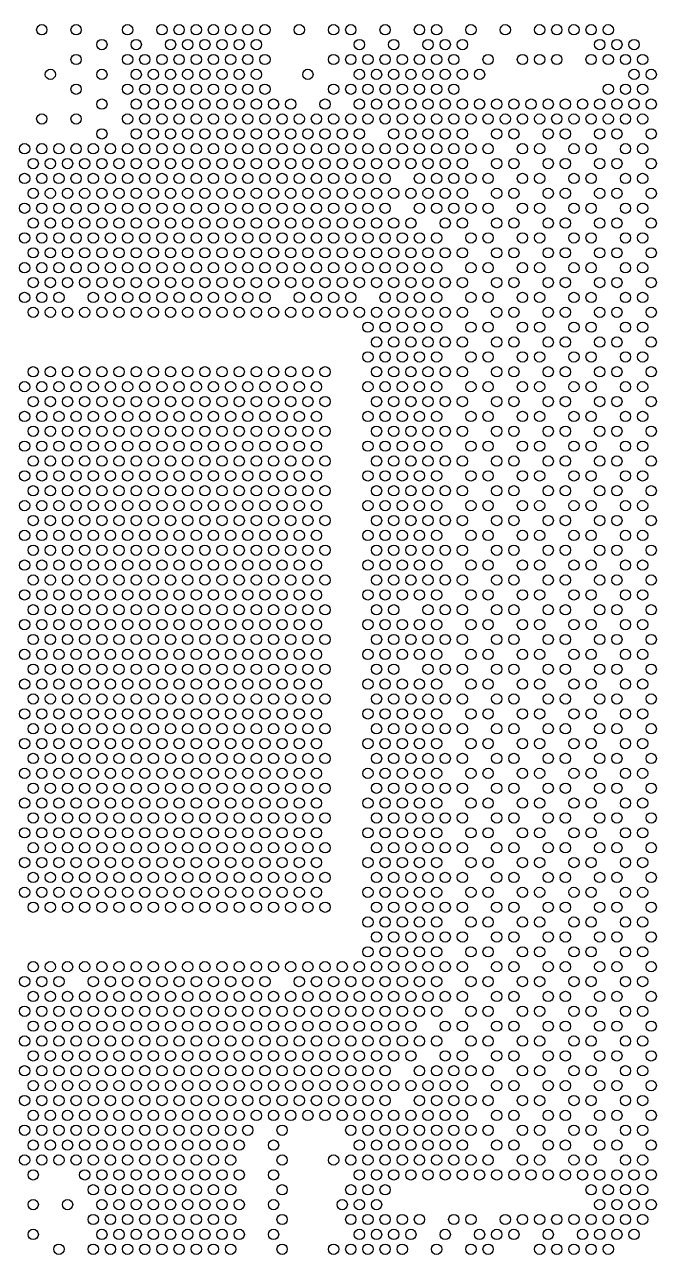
# Model space of a CAD drawing. Header units: inches. Extents: x 48.5 to 128.1, y 31.6 to 103.3.
# Drawn here: x 91.3 to 128.1, y 31.6 to 103.3 of the extents above; entities that cross this region are included whole.
import ezdxf

# ---------------------------------------------------------------- set-up
doc = ezdxf.new("R2010")
doc.units = ezdxf.units.IN
doc.header["$MEASUREMENT"] = 0

msp = doc.modelspace()

# ---------------------------------------------------------------- linework, layer by layer
at = {"color": 0}
for centre in [(92.322, 102.971), (94.322, 102.971), (97.322, 102.971), (99.322, 102.971), (100.322, 102.971), (101.322, 102.971), (102.322, 102.971), (103.322, 102.971), (104.322, 102.971), (105.322, 102.971), (107.322, 102.971), (109.322, 102.971), (110.322, 102.971), (112.322, 102.971), (114.322, 102.971), (115.322, 102.971), (117.322, 102.971), (119.322, 102.971), (121.322, 102.971), (122.322, 102.971), (123.322, 102.971), (124.322, 102.971), (125.322, 102.971), (95.822, 102.104), (97.822, 102.104), (99.822, 102.104), (100.822, 102.104), (101.822, 102.104), (102.822, 102.104), (103.822, 102.104), (104.822, 102.104), (110.822, 102.104), (112.822, 102.104), (114.822, 102.104), (115.822, 102.104), (116.822, 102.104), (124.822, 102.104), (125.822, 102.104), (126.822, 102.104), (94.322, 101.237), (97.322, 101.237), (98.322, 101.237), (99.322, 101.237), (100.322, 101.237), (101.322, 101.237), (102.322, 101.237), (103.322, 101.237), (104.322, 101.237), (105.322, 101.237), (109.322, 101.237), (110.322, 101.237), (111.322, 101.237), (112.322, 101.237), (113.322, 101.237), (114.322, 101.237), (115.322, 101.237), (116.322, 101.237), (118.322, 101.237), (120.322, 101.237), (121.322, 101.237), (122.322, 101.237), (124.322, 101.237), (125.322, 101.237), (126.322, 101.237), (127.322, 101.237), (92.822, 100.371), (95.822, 100.371), (97.822, 100.371), (98.822, 100.371), (99.822, 100.371), (100.822, 100.371), (101.822, 100.371), (102.822, 100.371), (103.822, 100.371), (104.822, 100.371), (107.822, 100.371), (110.822, 100.371), (111.822, 100.371), (112.822, 100.371), (113.822, 100.371), (114.822, 100.371), (115.822, 100.371), (116.822, 100.371), (117.822, 100.371), (126.822, 100.371), (127.822, 100.371), (94.322, 99.504), (97.322, 99.504), (98.322, 99.504), (99.322, 99.504), (100.322, 99.504), (101.322, 99.504), (102.322, 99.504), (103.322, 99.504), (104.322, 99.504), (105.322, 99.504), (109.322, 99.504), (110.322, 99.504), (111.322, 99.504), (112.322, 99.504), (113.322, 99.504), (114.322, 99.504), (115.322, 99.504), (116.322, 99.504), (125.322, 99.504), (126.322, 99.504), (127.322, 99.504), (95.822, 98.638), (97.822, 98.638), (98.822, 98.638), (99.822, 98.638), (100.822, 98.638), (101.822, 98.638), (102.822, 98.638), (103.822, 98.638), (104.822, 98.638), (105.822, 98.638), (106.822, 98.638), (108.822, 98.638), (110.822, 98.638), (111.822, 98.638), (112.822, 98.638), (113.822, 98.638), (114.822, 98.638), (115.822, 98.638), (116.822, 98.638), (117.822, 98.638), (118.822, 98.638), (119.822, 98.638), (120.822, 98.638), (121.822, 98.638), (122.822, 98.638), (123.822, 98.638), (124.822, 98.638), (125.822, 98.638), (126.822, 98.638), (127.822, 98.638), (92.322, 97.771), (94.322, 97.771), (97.322, 97.771), (98.322, 97.771), (99.322, 97.771), (100.322, 97.771), (101.322, 97.771), (102.322, 97.771), (103.322, 97.771), (104.322, 97.771), (105.322, 97.771), (106.322, 97.771), (107.322, 97.771), (108.322, 97.771), (109.322, 97.771), (110.322, 97.771), (111.322, 97.771), (112.322, 97.771), (113.322, 97.771), (114.322, 97.771), (115.322, 97.771), (116.322, 97.771), (117.322, 97.771), (118.322, 97.771), (119.322, 97.771), (120.322, 97.771), (121.322, 97.771), (122.322, 97.771), (123.322, 97.771), (124.322, 97.771), (125.322, 97.771), (126.322, 97.771), (127.322, 97.771), (95.822, 96.904), (97.822, 96.904), (98.822, 96.904), (99.822, 96.904), (100.822, 96.904), (101.822, 96.904), (102.822, 96.904), (103.822, 96.904), (104.822, 96.904), (105.822, 96.904), (106.822, 96.904), (107.822, 96.904), (108.822, 96.904), (109.822, 96.904), (110.822, 96.904), (112.822, 96.904), (113.822, 96.904), (114.822, 96.904), (115.822, 96.904), (116.822, 96.904), (118.822, 96.904), (119.822, 96.904), (121.822, 96.904), (122.822, 96.904), (124.822, 96.904), (125.822, 96.904), (127.822, 96.904), (91.322, 96.038), (92.322, 96.038), (93.322, 96.038), (94.322, 96.038), (95.322, 96.038), (96.322, 96.038), (97.322, 96.038), (98.322, 96.038), (99.322, 96.038), (100.322, 96.038), (101.322, 96.038), (102.322, 96.038), (103.322, 96.038), (104.322, 96.038), (105.322, 96.038), (106.322, 96.038), (107.322, 96.038), (108.322, 96.038), (109.322, 96.038), (110.322, 96.038), (111.322, 96.038), (112.322, 96.038), (113.322, 96.038), (114.322, 96.038), (115.322, 96.038), (116.322, 96.038), (117.322, 96.038), (118.322, 96.038), (120.322, 96.038), (121.322, 96.038), (123.322, 96.038), (124.322, 96.038), (126.322, 96.038), (127.322, 96.038), (91.822, 95.171), (92.822, 95.171), (93.822, 95.171), (94.822, 95.171), (95.822, 95.171), (96.822, 95.171), (97.822, 95.171), (98.822, 95.171), (99.822, 95.171), (100.822, 95.171), (101.822, 95.171), (102.822, 95.171), (103.822, 95.171), (104.822, 95.171), (105.822, 95.171), (106.822, 95.171), (107.822, 95.171), (108.822, 95.171), (109.822, 95.171), (110.822, 95.171), (111.822, 95.171), (112.822, 95.171), (113.822, 95.171), (114.822, 95.171), (115.822, 95.171), (116.822, 95.171), (118.822, 95.171), (119.822, 95.171), (121.822, 95.171), (122.822, 95.171), (124.822, 95.171), (125.822, 95.171), (127.822, 95.171), (91.322, 94.305), (92.322, 94.305), (93.322, 94.305), (94.322, 94.305), (95.322, 94.305), (96.322, 94.305), (97.322, 94.305), (98.322, 94.305), (99.322, 94.305), (100.322, 94.305), (101.322, 94.305), (102.322, 94.305), (103.322, 94.305), (104.322, 94.305), (105.322, 94.305), (106.322, 94.305), (107.322, 94.305), (108.322, 94.305), (109.322, 94.305), (110.322, 94.305), (111.322, 94.305), (112.322, 94.305), (114.322, 94.305), (115.322, 94.305), (116.322, 94.305), (117.322, 94.305), (118.322, 94.305), (120.322, 94.305), (121.322, 94.305), (123.322, 94.305), (124.322, 94.305), (126.322, 94.305), (127.322, 94.305), (91.822, 93.438), (92.822, 93.438), (93.822, 93.438), (94.822, 93.438), (95.822, 93.438), (96.822, 93.438), (97.822, 93.438), (98.822, 93.438), (99.822, 93.438), (101.822, 93.438), (102.822, 93.438), (103.822, 93.438), (104.822, 93.438), (105.822, 93.438), (106.822, 93.438), (107.822, 93.438), (108.822, 93.438), (110.822, 93.438), (111.822, 93.438), (112.822, 93.438), (113.822, 93.438), (114.822, 93.438), (115.822, 93.438), (116.822, 93.438), (118.822, 93.438), (119.822, 93.438), (121.822, 93.438), (122.822, 93.438), (124.822, 93.438), (125.822, 93.438), (127.822, 93.438), (91.322, 92.571), (92.322, 92.571), (93.322, 92.571), (94.322, 92.571), (95.322, 92.571), (96.322, 92.571), (97.322, 92.571), (98.322, 92.571), (99.322, 92.571), (100.322, 92.571), (101.322, 92.571), (102.322, 92.571), (103.322, 92.571), (104.322, 92.571), (105.322, 92.571), (106.322, 92.571), (107.322, 92.571), (108.322, 92.571), (109.322, 92.571), (110.322, 92.571), (111.322, 92.571), (112.322, 92.571), (114.322, 92.571), (115.322, 92.571), (116.322, 92.571), (117.322, 92.571), (118.322, 92.571), (120.322, 92.571), (121.322, 92.571), (123.322, 92.571), (124.322, 92.571), (126.322, 92.571), (127.322, 92.571), (91.822, 91.705), (92.822, 91.705), (93.822, 91.705), (94.822, 91.705), (95.822, 91.705), (96.822, 91.705), (97.822, 91.705), (98.822, 91.705), (99.822, 91.705), (100.822, 91.705), (101.822, 91.705), (102.822, 91.705), (103.822, 91.705), (104.822, 91.705), (105.822, 91.705), (106.822, 91.705), (107.822, 91.705), (108.822, 91.705), (109.822, 91.705), (110.822, 91.705), (111.822, 91.705), (112.822, 91.705), (113.822, 91.705), (115.822, 91.705), (116.822, 91.705), (118.822, 91.705), (119.822, 91.705), (121.822, 91.705), (122.822, 91.705), (124.822, 91.705), (125.822, 91.705), (127.822, 91.705), (91.322, 90.838), (92.322, 90.838), (93.322, 90.838), (94.322, 90.838), (95.322, 90.838), (96.322, 90.838), (97.322, 90.838), (98.322, 90.838), (99.322, 90.838), (100.322, 90.838), (101.322, 90.838), (102.322, 90.838), (103.322, 90.838), (104.322, 90.838), (105.322, 90.838), (106.322, 90.838), (107.322, 90.838), (108.322, 90.838), (109.322, 90.838), (110.322, 90.838), (111.322, 90.838), (112.322, 90.838), (113.322, 90.838), (114.322, 90.838), (115.322, 90.838), (117.322, 90.838), (118.322, 90.838), (120.322, 90.838), (121.322, 90.838), (123.322, 90.838), (124.322, 90.838), (126.322, 90.838), (127.322, 90.838), (91.822, 89.972), (92.822, 89.972), (93.822, 89.972), (94.822, 89.972), (95.822, 89.972), (96.822, 89.972), (97.822, 89.972), (98.822, 89.972), (99.822, 89.972), (100.822, 89.972), (101.822, 89.972), (102.822, 89.972), (103.822, 89.972), (104.822, 89.972), (105.822, 89.972), (106.822, 89.972), (107.822, 89.972), (108.822, 89.972), (109.822, 89.972), (110.822, 89.972), (111.822, 89.972), (112.822, 89.972), (113.822, 89.972), (114.822, 89.972), (115.822, 89.972), (116.822, 89.972), (118.822, 89.972), (119.822, 89.972), (121.822, 89.972), (122.822, 89.972), (124.822, 89.972), (125.822, 89.972), (127.822, 89.972), (91.322, 89.105), (92.322, 89.105), (93.322, 89.105), (94.322, 89.105), (95.322, 89.105), (96.322, 89.105), (97.322, 89.105), (98.322, 89.105), (99.322, 89.105), (100.322, 89.105), (101.322, 89.105), (102.322, 89.105), (103.322, 89.105), (104.322, 89.105), (105.322, 89.105), (106.322, 89.105), (107.322, 89.105), (108.322, 89.105), (109.322, 89.105), (110.322, 89.105), (111.322, 89.105), (112.322, 89.105), (113.322, 89.105), (114.322, 89.105), (115.322, 89.105), (117.322, 89.105), (118.322, 89.105), (120.322, 89.105), (121.322, 89.105), (123.322, 89.105), (124.322, 89.105), (126.322, 89.105), (127.322, 89.105), (91.822, 88.238), (92.822, 88.238), (93.822, 88.238), (94.822, 88.238), (95.822, 88.238), (96.822, 88.238), (97.822, 88.238), (98.822, 88.238), (99.822, 88.238), (100.822, 88.238), (101.822, 88.238), (102.822, 88.238), (103.822, 88.238), (104.822, 88.238), (105.822, 88.238), (106.822, 88.238), (107.822, 88.238), (108.822, 88.238), (109.822, 88.238), (110.822, 88.238), (111.822, 88.238), (112.822, 88.238), (113.822, 88.238), (114.822, 88.238), (115.822, 88.238), (116.822, 88.238), (118.822, 88.238), (119.822, 88.238), (121.822, 88.238), (122.822, 88.238), (124.822, 88.238), (125.822, 88.238), (127.822, 88.238), (91.322, 87.372), (92.322, 87.372), (93.322, 87.372), (95.322, 87.372), (96.322, 87.372), (97.322, 87.372), (98.322, 87.372), (99.322, 87.372), (100.322, 87.372), (101.322, 87.372), (102.322, 87.372), (103.322, 87.372), (104.322, 87.372), (105.322, 87.372), (107.322, 87.372), (108.322, 87.372), (109.322, 87.372), (110.322, 87.372), (112.322, 87.372), (113.322, 87.372), (114.322, 87.372), (115.322, 87.372), (117.322, 87.372), (118.322, 87.372), (120.322, 87.372), (121.322, 87.372), (123.322, 87.372), (124.322, 87.372), (126.322, 87.372), (127.322, 87.372), (91.822, 86.505), (92.822, 86.505), (93.822, 86.505), (94.822, 86.505), (95.822, 86.505), (96.822, 86.505), (97.822, 86.505), (98.822, 86.505), (99.822, 86.505), (100.822, 86.505), (101.822, 86.505), (102.822, 86.505), (103.822, 86.505), (104.822, 86.505), (105.822, 86.505), (106.822, 86.505), (107.822, 86.505), (108.822, 86.505), (109.822, 86.505), (110.822, 86.505), (111.822, 86.505), (112.822, 86.505), (113.822, 86.505), (114.822, 86.505), (115.822, 86.505), (116.822, 86.505), (118.822, 86.505), (119.822, 86.505), (121.822, 86.505), (122.822, 86.505), (124.822, 86.505), (125.822, 86.505), (127.822, 86.505), (111.322, 85.639), (112.322, 85.639), (113.322, 85.639), (114.322, 85.639), (115.322, 85.639), (117.322, 85.639), (118.322, 85.639), (120.322, 85.639), (121.322, 85.639), (123.322, 85.639), (124.322, 85.639), (126.322, 85.639), (127.322, 85.639), (111.822, 84.772), (112.822, 84.772), (113.822, 84.772), (114.822, 84.772), (115.822, 84.772), (116.822, 84.772), (118.822, 84.772), (119.822, 84.772), (121.822, 84.772), (122.822, 84.772), (124.822, 84.772), (125.822, 84.772), (127.822, 84.772), (111.322, 83.905), (112.322, 83.905), (113.322, 83.905), (114.322, 83.905), (115.322, 83.905), (117.322, 83.905), (118.322, 83.905), (120.322, 83.905), (121.322, 83.905), (123.322, 83.905), (124.322, 83.905), (126.322, 83.905), (127.322, 83.905), (91.822, 83.039), (92.822, 83.039), (93.822, 83.039), (94.822, 83.039), (95.822, 83.039), (96.822, 83.039), (97.822, 83.039), (98.822, 83.039), (99.822, 83.039), (100.822, 83.039), (101.822, 83.039), (102.822, 83.039), (103.822, 83.039), (104.822, 83.039), (105.822, 83.039), (106.822, 83.039), (107.822, 83.039), (108.822, 83.039), (111.822, 83.039), (112.822, 83.039), (113.822, 83.039), (114.822, 83.039), (115.822, 83.039), (116.822, 83.039), (118.822, 83.039), (119.822, 83.039), (121.822, 83.039), (122.822, 83.039), (124.822, 83.039), (125.822, 83.039), (127.822, 83.039), (91.322, 82.172), (92.322, 82.172), (93.322, 82.172), (94.322, 82.172), (95.322, 82.172), (96.322, 82.172), (97.322, 82.172), (98.322, 82.172), (99.322, 82.172), (100.322, 82.172), (101.322, 82.172), (102.322, 82.172), (103.322, 82.172), (104.322, 82.172), (105.322, 82.172), (106.322, 82.172), (107.322, 82.172), (108.322, 82.172), (111.322, 82.172), (112.322, 82.172), (113.322, 82.172), (114.322, 82.172), (115.322, 82.172), (117.322, 82.172), (118.322, 82.172), (120.322, 82.172), (121.322, 82.172), (123.322, 82.172), (124.322, 82.172), (126.322, 82.172), (127.322, 82.172), (91.822, 81.306), (92.822, 81.306), (93.822, 81.306), (94.822, 81.306), (95.822, 81.306), (96.822, 81.306), (97.822, 81.306), (98.822, 81.306), (99.822, 81.306), (100.822, 81.306), (101.822, 81.306), (102.822, 81.306), (103.822, 81.306), (104.822, 81.306), (105.822, 81.306), (106.822, 81.306), (107.822, 81.306), (108.822, 81.306), (111.822, 81.306), (112.822, 81.306), (113.822, 81.306), (114.822, 81.306), (115.822, 81.306), (116.822, 81.306), (118.822, 81.306), (119.822, 81.306), (121.822, 81.306), (122.822, 81.306), (124.822, 81.306), (125.822, 81.306), (127.822, 81.306), (91.322, 80.439), (92.322, 80.439), (93.322, 80.439), (94.322, 80.439), (95.322, 80.439), (96.322, 80.439), (97.322, 80.439), (98.322, 80.439), (99.322, 80.439), (100.322, 80.439), (101.322, 80.439), (102.322, 80.439), (103.322, 80.439), (104.322, 80.439), (105.322, 80.439), (106.322, 80.439), (107.322, 80.439), (108.322, 80.439), (111.322, 80.439), (112.322, 80.439), (113.322, 80.439), (114.322, 80.439), (115.322, 80.439), (117.322, 80.439), (118.322, 80.439), (120.322, 80.439), (121.322, 80.439), (123.322, 80.439), (124.322, 80.439), (126.322, 80.439), (127.322, 80.439), (91.822, 79.572), (92.822, 79.572), (93.822, 79.572), (94.822, 79.572), (95.822, 79.572), (96.822, 79.572), (97.822, 79.572), (98.822, 79.572), (99.822, 79.572), (100.822, 79.572), (101.822, 79.572), (102.822, 79.572), (103.822, 79.572), (104.822, 79.572), (105.822, 79.572), (106.822, 79.572), (107.822, 79.572), (108.822, 79.572), (111.822, 79.572), (112.822, 79.572), (113.822, 79.572), (114.822, 79.572), (115.822, 79.572), (116.822, 79.572), (118.822, 79.572), (119.822, 79.572), (121.822, 79.572), (122.822, 79.572), (124.822, 79.572), (125.822, 79.572), (127.822, 79.572), (91.322, 78.706), (92.322, 78.706), (93.322, 78.706), (94.322, 78.706), (95.322, 78.706), (96.322, 78.706), (97.322, 78.706), (98.322, 78.706), (99.322, 78.706), (100.322, 78.706), (101.322, 78.706), (102.322, 78.706), (103.322, 78.706), (104.322, 78.706), (105.322, 78.706), (106.322, 78.706), (107.322, 78.706), (108.322, 78.706), (111.322, 78.706), (112.322, 78.706), (113.322, 78.706), (114.322, 78.706), (115.322, 78.706), (117.322, 78.706), (118.322, 78.706), (120.322, 78.706), (121.322, 78.706), (123.322, 78.706), (124.322, 78.706), (126.322, 78.706), (127.322, 78.706), (92.822, 77.839), (93.822, 77.839), (94.822, 77.839), (95.822, 77.839), (97.822, 77.839), (98.822, 77.839), (99.822, 77.839), (100.822, 77.839), (102.822, 77.839), (103.822, 77.839), (104.822, 77.839), (105.822, 77.839), (107.822, 77.839), (108.822, 77.839), (111.822, 77.839), (112.822, 77.839), (113.822, 77.839), (114.822, 77.839), (115.822, 77.839), (116.822, 77.839), (118.822, 77.839), (119.822, 77.839), (121.822, 77.839), (122.822, 77.839), (124.822, 77.839), (125.822, 77.839), (127.822, 77.839), (91.322, 76.973), (92.322, 76.973), (93.322, 76.973), (94.322, 76.973), (95.322, 76.973), (96.322, 76.973), (97.322, 76.973), (98.322, 76.973), (99.322, 76.973), (100.322, 76.973), (101.322, 76.973), (102.322, 76.973), (103.322, 76.973), (104.322, 76.973), (105.322, 76.973), (106.322, 76.973), (107.322, 76.973), (108.322, 76.973), (111.322, 76.973), (112.322, 76.973), (113.322, 76.973), (114.322, 76.973), (115.322, 76.973), (117.322, 76.973), (118.322, 76.973), (120.322, 76.973), (121.322, 76.973), (123.322, 76.973), (124.322, 76.973), (126.322, 76.973), (127.322, 76.973), (91.822, 76.106), (92.822, 76.106), (93.822, 76.106), (94.822, 76.106), (95.822, 76.106), (96.822, 76.106), (97.822, 76.106), (98.822, 76.106), (99.822, 76.106), (100.822, 76.106), (101.822, 76.106), (102.822, 76.106), (103.822, 76.106), (104.822, 76.106), (105.822, 76.106), (106.822, 76.106), (107.822, 76.106), (108.822, 76.106), (111.822, 76.106), (112.822, 76.106), (113.822, 76.106), (114.822, 76.106), (115.822, 76.106), (116.822, 76.106), (118.822, 76.106), (119.822, 76.106), (121.822, 76.106), (122.822, 76.106), (124.822, 76.106), (125.822, 76.106), (127.822, 76.106), (91.322, 75.239), (92.322, 75.239), (93.322, 75.239), (94.322, 75.239), (95.322, 75.239), (96.322, 75.239), (97.322, 75.239), (98.322, 75.239), (99.322, 75.239), (100.322, 75.239), (101.322, 75.239), (102.322, 75.239), (103.322, 75.239), (104.322, 75.239), (105.322, 75.239), (106.322, 75.239), (107.322, 75.239), (108.322, 75.239), (111.322, 75.239), (112.322, 75.239), (113.322, 75.239), (114.322, 75.239), (115.322, 75.239), (117.322, 75.239), (118.322, 75.239), (120.322, 75.239), (121.322, 75.239), (123.322, 75.239), (124.322, 75.239), (126.322, 75.239), (127.322, 75.239), (91.822, 74.373), (92.822, 74.373), (93.822, 74.373), (94.822, 74.373), (95.822, 74.373), (96.822, 74.373), (97.822, 74.373), (98.822, 74.373), (99.822, 74.373), (100.822, 74.373), (101.822, 74.373), (102.822, 74.373), (103.822, 74.373), (104.822, 74.373), (105.822, 74.373), (106.822, 74.373), (107.822, 74.373), (108.822, 74.373), (111.822, 74.373), (112.822, 74.373), (113.822, 74.373), (114.822, 74.373), (115.822, 74.373), (116.822, 74.373), (118.822, 74.373), (119.822, 74.373), (121.822, 74.373), (122.822, 74.373), (124.822, 74.373), (125.822, 74.373), (127.822, 74.373), (91.322, 73.506), (92.322, 73.506), (93.322, 73.506), (94.322, 73.506), (95.322, 73.506), (96.322, 73.506), (97.322, 73.506), (98.322, 73.506), (99.322, 73.506), (100.322, 73.506), (101.322, 73.506), (102.322, 73.506), (103.322, 73.506), (104.322, 73.506), (105.322, 73.506), (106.322, 73.506), (107.322, 73.506), (108.322, 73.506), (111.322, 73.506), (112.322, 73.506), (113.322, 73.506), (114.322, 73.506), (115.322, 73.506), (117.322, 73.506), (118.322, 73.506), (120.322, 73.506), (121.322, 73.506), (123.322, 73.506), (124.322, 73.506), (126.322, 73.506), (127.322, 73.506), (91.822, 72.64), (92.822, 72.64), (93.822, 72.64), (94.822, 72.64), (95.822, 72.64), (96.822, 72.64), (97.822, 72.64), (98.822, 72.64), (99.822, 72.64), (100.822, 72.64), (101.822, 72.64), (102.822, 72.64), (103.822, 72.64), (104.822, 72.64), (105.822, 72.64), (106.822, 72.64), (107.822, 72.64), (108.822, 72.64), (111.822, 72.64), (112.822, 72.64), (113.822, 72.64), (114.822, 72.64), (115.822, 72.64), (116.822, 72.64), (118.822, 72.64), (119.822, 72.64), (121.822, 72.64), (122.822, 72.64), (124.822, 72.64), (125.822, 72.64), (127.822, 72.64), (91.322, 71.773), (92.322, 71.773), (94.322, 71.773), (95.322, 71.773), (96.322, 71.773), (97.322, 71.773), (99.322, 71.773), (100.322, 71.773), (101.322, 71.773), (102.322, 71.773), (104.322, 71.773), (105.322, 71.773), (106.322, 71.773), (107.322, 71.773), (111.322, 71.773), (112.322, 71.773), (113.322, 71.773), (114.322, 71.773), (115.322, 71.773), (117.322, 71.773), (118.322, 71.773), (120.322, 71.773), (121.322, 71.773), (123.322, 71.773), (124.322, 71.773), (126.322, 71.773), (127.322, 71.773), (91.822, 70.906), (92.822, 70.906), (93.822, 70.906), (94.822, 70.906), (95.822, 70.906), (96.822, 70.906), (97.822, 70.906), (98.822, 70.906), (99.822, 70.906), (100.822, 70.906), (101.822, 70.906), (102.822, 70.906), (103.822, 70.906), (104.822, 70.906), (105.822, 70.906), (106.822, 70.906), (107.822, 70.906), (108.822, 70.906), (111.822, 70.906), (112.822, 70.906), (113.822, 70.906), (114.822, 70.906), (115.822, 70.906), (116.822, 70.906), (118.822, 70.906), (119.822, 70.906), (121.822, 70.906), (122.822, 70.906), (124.822, 70.906), (125.822, 70.906), (127.822, 70.906), (91.322, 70.04), (92.322, 70.04), (93.322, 70.04), (94.322, 70.04), (95.322, 70.04), (96.322, 70.04), (97.322, 70.04), (98.322, 70.04), (99.322, 70.04), (100.322, 70.04), (101.322, 70.04), (102.322, 70.04), (103.322, 70.04), (104.322, 70.04), (105.322, 70.04), (106.322, 70.04), (107.322, 70.04), (108.322, 70.04), (111.322, 70.04), (112.322, 70.04), (113.322, 70.04), (114.322, 70.04), (115.322, 70.04), (117.322, 70.04), (118.322, 70.04), (120.322, 70.04), (121.322, 70.04), (123.322, 70.04), (124.322, 70.04), (126.322, 70.04), (127.322, 70.04), (91.822, 69.173), (92.822, 69.173), (93.822, 69.173), (94.822, 69.173), (95.822, 69.173), (96.822, 69.173), (97.822, 69.173), (98.822, 69.173), (99.822, 69.173), (100.822, 69.173), (101.822, 69.173), (102.822, 69.173), (103.822, 69.173), (104.822, 69.173), (105.822, 69.173), (106.822, 69.173), (107.822, 69.173), (108.822, 69.173), (111.822, 69.173), (112.822, 69.173), (114.822, 69.173), (115.822, 69.173), (116.822, 69.173), (118.822, 69.173), (119.822, 69.173), (121.822, 69.173), (122.822, 69.173), (124.822, 69.173), (125.822, 69.173), (127.822, 69.173), (91.322, 68.307), (92.322, 68.307), (93.322, 68.307), (94.322, 68.307), (95.322, 68.307), (96.322, 68.307), (97.322, 68.307), (98.322, 68.307), (99.322, 68.307), (100.322, 68.307), (101.322, 68.307), (102.322, 68.307), (103.322, 68.307), (104.322, 68.307), (105.322, 68.307), (106.322, 68.307), (107.322, 68.307), (108.322, 68.307), (111.322, 68.307), (112.322, 68.307), (113.322, 68.307), (114.322, 68.307), (115.322, 68.307), (117.322, 68.307), (118.322, 68.307), (120.322, 68.307), (121.322, 68.307), (123.322, 68.307), (124.322, 68.307), (126.322, 68.307), (127.322, 68.307), (91.822, 67.44), (92.822, 67.44), (93.822, 67.44), (94.822, 67.44), (95.822, 67.44), (96.822, 67.44), (97.822, 67.44), (98.822, 67.44), (99.822, 67.44), (100.822, 67.44), (101.822, 67.44), (102.822, 67.44), (103.822, 67.44), (104.822, 67.44), (105.822, 67.44), (106.822, 67.44), (107.822, 67.44), (108.822, 67.44), (111.822, 67.44), (112.822, 67.44), (113.822, 67.44), (114.822, 67.44), (115.822, 67.44), (116.822, 67.44), (118.822, 67.44), (119.822, 67.44), (121.822, 67.44), (122.822, 67.44), (124.822, 67.44), (125.822, 67.44), (127.822, 67.44), (91.322, 66.573), (92.322, 66.573), (93.322, 66.573), (94.322, 66.573), (95.322, 66.573), (96.322, 66.573), (97.322, 66.573), (98.322, 66.573), (99.322, 66.573), (100.322, 66.573), (101.322, 66.573), (102.322, 66.573), (103.322, 66.573), (104.322, 66.573), (105.322, 66.573), (106.322, 66.573), (107.322, 66.573), (108.322, 66.573), (111.322, 66.573), (112.322, 66.573), (113.322, 66.573), (114.322, 66.573), (115.322, 66.573), (117.322, 66.573), (118.322, 66.573), (120.322, 66.573), (121.322, 66.573), (123.322, 66.573), (124.322, 66.573), (126.322, 66.573), (127.322, 66.573), (91.822, 65.707), (93.822, 65.707), (94.822, 65.707), (95.822, 65.707), (96.822, 65.707), (98.822, 65.707), (99.822, 65.707), (100.822, 65.707), (101.822, 65.707), (103.822, 65.707), (104.822, 65.707), (105.822, 65.707), (106.822, 65.707), (108.822, 65.707), (111.822, 65.707), (112.822, 65.707), (114.822, 65.707), (115.822, 65.707), (116.822, 65.707), (118.822, 65.707), (119.822, 65.707), (121.822, 65.707), (122.822, 65.707), (124.822, 65.707), (125.822, 65.707), (127.822, 65.707), (91.322, 64.84), (92.322, 64.84), (93.322, 64.84), (94.322, 64.84), (95.322, 64.84), (96.322, 64.84), (97.322, 64.84), (98.322, 64.84), (99.322, 64.84), (100.322, 64.84), (101.322, 64.84), (102.322, 64.84), (103.322, 64.84), (104.322, 64.84), (105.322, 64.84), (106.322, 64.84), (107.322, 64.84), (108.322, 64.84), (111.322, 64.84), (112.322, 64.84), (113.322, 64.84), (114.322, 64.84), (115.322, 64.84), (117.322, 64.84), (118.322, 64.84), (120.322, 64.84), (121.322, 64.84), (123.322, 64.84), (124.322, 64.84), (126.322, 64.84), (127.322, 64.84), (91.822, 63.974), (92.822, 63.974), (93.822, 63.974), (94.822, 63.974), (95.822, 63.974), (96.822, 63.974), (97.822, 63.974), (98.822, 63.974), (99.822, 63.974), (100.822, 63.974), (101.822, 63.974), (102.822, 63.974), (103.822, 63.974), (104.822, 63.974), (105.822, 63.974), (106.822, 63.974), (107.822, 63.974), (108.822, 63.974), (111.822, 63.974), (112.822, 63.974), (113.822, 63.974), (114.822, 63.974), (115.822, 63.974), (116.822, 63.974), (118.822, 63.974), (119.822, 63.974), (121.822, 63.974), (122.822, 63.974), (124.822, 63.974), (125.822, 63.974), (127.822, 63.974), (91.322, 63.107), (92.322, 63.107), (93.322, 63.107), (94.322, 63.107), (95.322, 63.107), (96.322, 63.107), (97.322, 63.107), (98.322, 63.107), (99.322, 63.107), (100.322, 63.107), (101.322, 63.107), (102.322, 63.107), (103.322, 63.107), (104.322, 63.107), (105.322, 63.107), (106.322, 63.107), (107.322, 63.107), (108.322, 63.107), (111.322, 63.107), (112.322, 63.107), (113.322, 63.107), (114.322, 63.107), (115.322, 63.107), (117.322, 63.107), (118.322, 63.107), (120.322, 63.107), (121.322, 63.107), (123.322, 63.107), (124.322, 63.107), (126.322, 63.107), (127.322, 63.107), (91.822, 62.24), (92.822, 62.24), (93.822, 62.24), (94.822, 62.24), (95.822, 62.24), (96.822, 62.24), (97.822, 62.24), (98.822, 62.24), (99.822, 62.24), (100.822, 62.24), (101.822, 62.24), (102.822, 62.24), (103.822, 62.24), (104.822, 62.24), (105.822, 62.24), (106.822, 62.24), (107.822, 62.24), (108.822, 62.24), (111.822, 62.24), (112.822, 62.24), (113.822, 62.24), (114.822, 62.24), (115.822, 62.24), (116.822, 62.24), (118.822, 62.24), (119.822, 62.24), (121.822, 62.24), (122.822, 62.24), (124.822, 62.24), (125.822, 62.24), (127.822, 62.24), (91.322, 61.374), (92.322, 61.374), (93.322, 61.374), (94.322, 61.374), (95.322, 61.374), (96.322, 61.374), (97.322, 61.374), (98.322, 61.374), (99.322, 61.374), (100.322, 61.374), (101.322, 61.374), (102.322, 61.374), (103.322, 61.374), (104.322, 61.374), (105.322, 61.374), (106.322, 61.374), (107.322, 61.374), (108.322, 61.374), (111.322, 61.374), (112.322, 61.374), (113.322, 61.374), (114.322, 61.374), (115.322, 61.374), (117.322, 61.374), (118.322, 61.374), (120.322, 61.374), (121.322, 61.374), (123.322, 61.374), (124.322, 61.374), (126.322, 61.374), (127.322, 61.374), (91.822, 60.507), (92.822, 60.507), (93.822, 60.507), (94.822, 60.507), (95.822, 60.507), (96.822, 60.507), (97.822, 60.507), (98.822, 60.507), (99.822, 60.507), (100.822, 60.507), (101.822, 60.507), (102.822, 60.507), (103.822, 60.507), (104.822, 60.507), (105.822, 60.507), (106.822, 60.507), (107.822, 60.507), (108.822, 60.507), (111.822, 60.507), (112.822, 60.507), (113.822, 60.507), (114.822, 60.507), (115.822, 60.507), (116.822, 60.507), (118.822, 60.507), (119.822, 60.507), (121.822, 60.507), (122.822, 60.507), (124.822, 60.507), (125.822, 60.507), (127.822, 60.507), (92.322, 59.641), (93.322, 59.641), (94.322, 59.641), (95.322, 59.641), (97.322, 59.641), (98.322, 59.641), (99.322, 59.641), (100.322, 59.641), (102.322, 59.641), (103.322, 59.641), (104.322, 59.641), (105.322, 59.641), (107.322, 59.641), (108.322, 59.641), (111.322, 59.641), (112.322, 59.641), (113.322, 59.641), (114.322, 59.641), (115.322, 59.641), (117.322, 59.641), (118.322, 59.641), (120.322, 59.641), (121.322, 59.641), (123.322, 59.641), (124.322, 59.641), (126.322, 59.641), (127.322, 59.641), (91.822, 58.774), (92.822, 58.774), (93.822, 58.774), (94.822, 58.774), (95.822, 58.774), (96.822, 58.774), (97.822, 58.774), (98.822, 58.774), (99.822, 58.774), (100.822, 58.774), (101.822, 58.774), (102.822, 58.774), (103.822, 58.774), (104.822, 58.774), (105.822, 58.774), (106.822, 58.774), (107.822, 58.774), (108.822, 58.774), (111.822, 58.774), (112.822, 58.774), (113.822, 58.774), (114.822, 58.774), (115.822, 58.774), (116.822, 58.774), (118.822, 58.774), (119.822, 58.774), (121.822, 58.774), (122.822, 58.774), (124.822, 58.774), (125.822, 58.774), (127.822, 58.774), (91.322, 57.907), (92.322, 57.907), (93.322, 57.907), (94.322, 57.907), (95.322, 57.907), (96.322, 57.907), (97.322, 57.907), (98.322, 57.907), (99.322, 57.907), (100.322, 57.907), (101.322, 57.907), (102.322, 57.907), (103.322, 57.907), (104.322, 57.907), (105.322, 57.907), (106.322, 57.907), (107.322, 57.907), (108.322, 57.907), (111.322, 57.907), (112.322, 57.907), (113.322, 57.907), (114.322, 57.907), (115.322, 57.907), (117.322, 57.907), (118.322, 57.907), (120.322, 57.907), (121.322, 57.907), (123.322, 57.907), (124.322, 57.907), (126.322, 57.907), (127.322, 57.907), (91.822, 57.041), (92.822, 57.041), (93.822, 57.041), (94.822, 57.041), (95.822, 57.041), (96.822, 57.041), (97.822, 57.041), (98.822, 57.041), (99.822, 57.041), (100.822, 57.041), (101.822, 57.041), (102.822, 57.041), (103.822, 57.041), (104.822, 57.041), (105.822, 57.041), (106.822, 57.041), (107.822, 57.041), (108.822, 57.041), (111.822, 57.041), (112.822, 57.041), (113.822, 57.041), (114.822, 57.041), (115.822, 57.041), (116.822, 57.041), (118.822, 57.041), (119.822, 57.041), (121.822, 57.041), (122.822, 57.041), (124.822, 57.041), (125.822, 57.041), (127.822, 57.041), (91.322, 56.174), (92.322, 56.174), (93.322, 56.174), (94.322, 56.174), (95.322, 56.174), (96.322, 56.174), (97.322, 56.174), (98.322, 56.174), (99.322, 56.174), (100.322, 56.174), (101.322, 56.174), (102.322, 56.174), (103.322, 56.174), (104.322, 56.174), (105.322, 56.174), (106.322, 56.174), (107.322, 56.174), (108.322, 56.174), (111.322, 56.174), (112.322, 56.174), (113.322, 56.174), (114.322, 56.174), (115.322, 56.174), (117.322, 56.174), (118.322, 56.174), (120.322, 56.174), (121.322, 56.174), (123.322, 56.174), (124.322, 56.174), (126.322, 56.174), (127.322, 56.174), (91.822, 55.308), (92.822, 55.308), (93.822, 55.308), (94.822, 55.308), (95.822, 55.308), (96.822, 55.308), (97.822, 55.308), (98.822, 55.308), (99.822, 55.308), (100.822, 55.308), (101.822, 55.308), (102.822, 55.308), (103.822, 55.308), (104.822, 55.308), (105.822, 55.308), (106.822, 55.308), (107.822, 55.308), (108.822, 55.308), (111.822, 55.308), (112.822, 55.308), (113.822, 55.308), (114.822, 55.308), (115.822, 55.308), (116.822, 55.308), (118.822, 55.308), (119.822, 55.308), (121.822, 55.308), (122.822, 55.308), (124.822, 55.308), (125.822, 55.308), (127.822, 55.308), (91.322, 54.441), (92.322, 54.441), (93.322, 54.441), (94.322, 54.441), (95.322, 54.441), (96.322, 54.441), (97.322, 54.441), (98.322, 54.441), (99.322, 54.441), (100.322, 54.441), (101.322, 54.441), (102.322, 54.441), (103.322, 54.441), (104.322, 54.441), (105.322, 54.441), (106.322, 54.441), (107.322, 54.441), (108.322, 54.441), (111.322, 54.441), (112.322, 54.441), (113.322, 54.441), (114.322, 54.441), (115.322, 54.441), (117.322, 54.441), (118.322, 54.441), (120.322, 54.441), (121.322, 54.441), (123.322, 54.441), (124.322, 54.441), (126.322, 54.441), (127.322, 54.441), (91.822, 53.574), (93.822, 53.574), (94.822, 53.574), (95.822, 53.574), (96.822, 53.574), (98.822, 53.574), (99.822, 53.574), (100.822, 53.574), (101.822, 53.574), (103.822, 53.574), (104.822, 53.574), (105.822, 53.574), (106.822, 53.574), (108.822, 53.574), (111.822, 53.574), (112.822, 53.574), (113.822, 53.574), (114.822, 53.574), (115.822, 53.574), (116.822, 53.574), (118.822, 53.574), (119.822, 53.574), (121.822, 53.574), (122.822, 53.574), (124.822, 53.574), (125.822, 53.574), (127.822, 53.574), (91.322, 52.708), (92.322, 52.708), (93.322, 52.708), (94.322, 52.708), (95.322, 52.708), (96.322, 52.708), (97.322, 52.708), (98.322, 52.708), (99.322, 52.708), (100.322, 52.708), (101.322, 52.708), (102.322, 52.708), (103.322, 52.708), (104.322, 52.708), (105.322, 52.708), (106.322, 52.708), (107.322, 52.708), (108.322, 52.708), (111.322, 52.708), (112.322, 52.708), (113.322, 52.708), (114.322, 52.708), (115.322, 52.708), (117.322, 52.708), (118.322, 52.708), (120.322, 52.708), (121.322, 52.708), (123.322, 52.708), (124.322, 52.708), (126.322, 52.708), (127.322, 52.708), (91.822, 51.841), (92.822, 51.841), (93.822, 51.841), (94.822, 51.841), (95.822, 51.841), (96.822, 51.841), (97.822, 51.841), (98.822, 51.841), (99.822, 51.841), (100.822, 51.841), (101.822, 51.841), (102.822, 51.841), (103.822, 51.841), (104.822, 51.841), (105.822, 51.841), (106.822, 51.841), (107.822, 51.841), (108.822, 51.841), (111.822, 51.841), (112.822, 51.841), (113.822, 51.841), (114.822, 51.841), (115.822, 51.841), (116.822, 51.841), (118.822, 51.841), (119.822, 51.841), (121.822, 51.841), (122.822, 51.841), (124.822, 51.841), (125.822, 51.841), (127.822, 51.841), (111.322, 50.975), (112.322, 50.975), (113.322, 50.975), (114.322, 50.975), (115.322, 50.975), (117.322, 50.975), (118.322, 50.975), (120.322, 50.975), (121.322, 50.975), (123.322, 50.975), (124.322, 50.975), (126.322, 50.975), (127.322, 50.975), (111.822, 50.108), (112.822, 50.108), (113.822, 50.108), (114.822, 50.108), (115.822, 50.108), (116.822, 50.108), (118.822, 50.108), (119.822, 50.108), (121.822, 50.108), (122.822, 50.108), (124.822, 50.108), (125.822, 50.108), (127.822, 50.108), (111.322, 49.241), (112.322, 49.241), (113.322, 49.241), (114.322, 49.241), (115.322, 49.241), (117.322, 49.241), (118.322, 49.241), (120.322, 49.241), (121.322, 49.241), (123.322, 49.241), (124.322, 49.241), (126.322, 49.241), (127.322, 49.241), (91.822, 48.375), (92.822, 48.375), (93.822, 48.375), (94.822, 48.375), (95.822, 48.375), (96.822, 48.375), (97.822, 48.375), (98.822, 48.375), (99.822, 48.375), (100.822, 48.375), (101.822, 48.375), (102.822, 48.375), (103.822, 48.375), (104.822, 48.375), (105.822, 48.375), (106.822, 48.375), (107.822, 48.375), (108.822, 48.375), (109.822, 48.375), (110.822, 48.375), (111.822, 48.375), (112.822, 48.375), (113.822, 48.375), (114.822, 48.375), (115.822, 48.375), (116.822, 48.375), (118.822, 48.375), (119.822, 48.375), (121.822, 48.375), (122.822, 48.375), (124.822, 48.375), (125.822, 48.375), (127.822, 48.375), (91.322, 47.508), (92.322, 47.508), (93.322, 47.508), (95.322, 47.508), (96.322, 47.508), (97.322, 47.508), (98.322, 47.508), (99.322, 47.508), (100.322, 47.508), (101.322, 47.508), (102.322, 47.508), (103.322, 47.508), (104.322, 47.508), (105.322, 47.508), (107.322, 47.508), (108.322, 47.508), (109.322, 47.508), (110.322, 47.508), (111.322, 47.508), (112.322, 47.508), (113.322, 47.508), (114.322, 47.508), (115.322, 47.508), (117.322, 47.508), (118.322, 47.508), (120.322, 47.508), (121.322, 47.508), (123.322, 47.508), (124.322, 47.508), (126.322, 47.508), (127.322, 47.508), (91.822, 46.642), (92.822, 46.642), (93.822, 46.642), (94.822, 46.642), (95.822, 46.642), (96.822, 46.642), (97.822, 46.642), (98.822, 46.642), (99.822, 46.642), (100.822, 46.642), (101.822, 46.642), (102.822, 46.642), (103.822, 46.642), (104.822, 46.642), (105.822, 46.642), (106.822, 46.642), (107.822, 46.642), (108.822, 46.642), (109.822, 46.642), (110.822, 46.642), (111.822, 46.642), (112.822, 46.642), (113.822, 46.642), (114.822, 46.642), (115.822, 46.642), (116.822, 46.642), (118.822, 46.642), (119.822, 46.642), (121.822, 46.642), (122.822, 46.642), (124.822, 46.642), (125.822, 46.642), (127.822, 46.642), (91.322, 45.775), (92.322, 45.775), (93.322, 45.775), (94.322, 45.775), (95.322, 45.775), (96.322, 45.775), (97.322, 45.775), (98.322, 45.775), (99.322, 45.775), (100.322, 45.775), (101.322, 45.775), (102.322, 45.775), (103.322, 45.775), (104.322, 45.775), (105.322, 45.775), (106.322, 45.775), (107.322, 45.775), (108.322, 45.775), (109.322, 45.775), (110.322, 45.775), (111.322, 45.775), (112.322, 45.775), (113.322, 45.775), (114.322, 45.775), (115.322, 45.775), (117.322, 45.775), (118.322, 45.775), (120.322, 45.775), (121.322, 45.775), (123.322, 45.775), (124.322, 45.775), (126.322, 45.775), (127.322, 45.775), (91.822, 44.908), (92.822, 44.908), (93.822, 44.908), (94.822, 44.908), (95.822, 44.908), (96.822, 44.908), (97.822, 44.908), (98.822, 44.908), (99.822, 44.908), (100.822, 44.908), (101.822, 44.908), (102.822, 44.908), (103.822, 44.908), (104.822, 44.908), (105.822, 44.908), (106.822, 44.908), (107.822, 44.908), (108.822, 44.908), (109.822, 44.908), (110.822, 44.908), (111.822, 44.908), (112.822, 44.908), (113.822, 44.908), (115.822, 44.908), (116.822, 44.908), (118.822, 44.908), (119.822, 44.908), (121.822, 44.908), (122.822, 44.908), (124.822, 44.908), (125.822, 44.908), (127.822, 44.908), (91.322, 44.042), (92.322, 44.042), (93.322, 44.042), (94.322, 44.042), (95.322, 44.042), (96.322, 44.042), (97.322, 44.042), (98.322, 44.042), (99.322, 44.042), (100.322, 44.042), (101.322, 44.042), (102.322, 44.042), (103.322, 44.042), (104.322, 44.042), (105.322, 44.042), (106.322, 44.042), (107.322, 44.042), (108.322, 44.042), (109.322, 44.042), (110.322, 44.042), (111.322, 44.042), (112.322, 44.042), (113.322, 44.042), (114.322, 44.042), (115.322, 44.042), (117.322, 44.042), (118.322, 44.042), (120.322, 44.042), (121.322, 44.042), (123.322, 44.042), (124.322, 44.042), (126.322, 44.042), (127.322, 44.042), (91.822, 43.175), (92.822, 43.175), (93.822, 43.175), (94.822, 43.175), (95.822, 43.175), (96.822, 43.175), (97.822, 43.175), (98.822, 43.175), (99.822, 43.175), (100.822, 43.175), (101.822, 43.175), (102.822, 43.175), (103.822, 43.175), (104.822, 43.175), (105.822, 43.175), (106.822, 43.175), (107.822, 43.175), (108.822, 43.175), (109.822, 43.175), (110.822, 43.175), (111.822, 43.175), (112.822, 43.175), (113.822, 43.175), (115.822, 43.175), (116.822, 43.175), (118.822, 43.175), (119.822, 43.175), (121.822, 43.175), (122.822, 43.175), (124.822, 43.175), (125.822, 43.175), (127.822, 43.175), (91.322, 42.309), (92.322, 42.309), (93.322, 42.309), (94.322, 42.309), (95.322, 42.309), (96.322, 42.309), (97.322, 42.309), (98.322, 42.309), (99.322, 42.309), (100.322, 42.309), (101.322, 42.309), (102.322, 42.309), (103.322, 42.309), (104.322, 42.309), (105.322, 42.309), (106.322, 42.309), (107.322, 42.309), (108.322, 42.309), (109.322, 42.309), (110.322, 42.309), (111.322, 42.309), (112.322, 42.309), (114.322, 42.309), (115.322, 42.309), (116.322, 42.309), (117.322, 42.309), (118.322, 42.309), (120.322, 42.309), (121.322, 42.309), (123.322, 42.309), (124.322, 42.309), (126.322, 42.309), (127.322, 42.309), (91.822, 41.442), (92.822, 41.442), (93.822, 41.442), (94.822, 41.442), (95.822, 41.442), (97.822, 41.442), (98.822, 41.442), (99.822, 41.442), (100.822, 41.442), (101.822, 41.442), (102.822, 41.442), (103.822, 41.442), (104.822, 41.442), (105.822, 41.442), (107.822, 41.442), (108.822, 41.442), (109.822, 41.442), (110.822, 41.442), (111.822, 41.442), (112.822, 41.442), (113.822, 41.442), (114.822, 41.442), (115.822, 41.442), (116.822, 41.442), (118.822, 41.442), (119.822, 41.442), (121.822, 41.442), (122.822, 41.442), (124.822, 41.442), (125.822, 41.442), (127.822, 41.442), (91.322, 40.575), (92.322, 40.575), (93.322, 40.575), (94.322, 40.575), (95.322, 40.575), (96.322, 40.575), (97.322, 40.575), (98.322, 40.575), (99.322, 40.575), (100.322, 40.575), (101.322, 40.575), (102.322, 40.575), (103.322, 40.575), (104.322, 40.575), (105.322, 40.575), (106.322, 40.575), (107.322, 40.575), (108.322, 40.575), (109.322, 40.575), (110.322, 40.575), (111.322, 40.575), (112.322, 40.575), (114.322, 40.575), (115.322, 40.575), (116.322, 40.575), (117.322, 40.575), (118.322, 40.575), (120.322, 40.575), (121.322, 40.575), (123.322, 40.575), (124.322, 40.575), (126.322, 40.575), (127.322, 40.575), (91.822, 39.709), (92.822, 39.709), (93.822, 39.709), (94.822, 39.709), (95.822, 39.709), (96.822, 39.709), (97.822, 39.709), (98.822, 39.709), (99.822, 39.709), (100.822, 39.709), (101.822, 39.709), (102.822, 39.709), (103.822, 39.709), (104.822, 39.709), (105.822, 39.709), (106.822, 39.709), (107.822, 39.709), (108.822, 39.709), (109.822, 39.709), (110.822, 39.709), (111.822, 39.709), (112.822, 39.709), (113.822, 39.709), (114.822, 39.709), (115.822, 39.709), (116.822, 39.709), (118.822, 39.709), (119.822, 39.709), (121.822, 39.709), (122.822, 39.709), (124.822, 39.709), (125.822, 39.709), (127.822, 39.709), (91.322, 38.842), (92.322, 38.842), (93.322, 38.842), (94.322, 38.842), (95.322, 38.842), (96.322, 38.842), (97.322, 38.842), (98.322, 38.842), (99.322, 38.842), (100.322, 38.842), (101.322, 38.842), (102.322, 38.842), (103.322, 38.842), (104.322, 38.842), (106.322, 38.842), (110.322, 38.842), (111.322, 38.842), (112.322, 38.842), (113.322, 38.842), (114.322, 38.842), (115.322, 38.842), (116.322, 38.842), (117.322, 38.842), (118.322, 38.842), (120.322, 38.842), (121.322, 38.842), (123.322, 38.842), (124.322, 38.842), (126.322, 38.842), (127.322, 38.842), (91.822, 37.976), (92.822, 37.976), (93.822, 37.976), (94.822, 37.976), (95.822, 37.976), (96.822, 37.976), (97.822, 37.976), (98.822, 37.976), (99.822, 37.976), (100.822, 37.976), (101.822, 37.976), (102.822, 37.976), (103.822, 37.976), (105.822, 37.976), (110.822, 37.976), (111.822, 37.976), (112.822, 37.976), (113.822, 37.976), (114.822, 37.976), (115.822, 37.976), (116.822, 37.976), (118.822, 37.976), (119.822, 37.976), (121.822, 37.976), (122.822, 37.976), (124.822, 37.976), (125.822, 37.976), (127.822, 37.976), (91.322, 37.109), (92.322, 37.109), (93.322, 37.109), (94.322, 37.109), (95.322, 37.109), (96.322, 37.109), (97.322, 37.109), (98.322, 37.109), (99.322, 37.109), (100.322, 37.109), (101.322, 37.109), (102.322, 37.109), (103.322, 37.109), (106.322, 37.109), (109.322, 37.109), (110.322, 37.109), (111.322, 37.109), (112.322, 37.109), (113.322, 37.109), (114.322, 37.109), (115.322, 37.109), (116.322, 37.109), (117.322, 37.109), (118.322, 37.109), (120.322, 37.109), (121.322, 37.109), (123.322, 37.109), (124.322, 37.109), (126.322, 37.109), (127.322, 37.109), (91.822, 36.242), (94.822, 36.242), (95.822, 36.242), (96.822, 36.242), (97.822, 36.242), (98.822, 36.242), (99.822, 36.242), (100.822, 36.242), (101.822, 36.242), (102.822, 36.242), (103.822, 36.242), (105.822, 36.242), (110.822, 36.242), (111.822, 36.242), (112.822, 36.242), (113.822, 36.242), (114.822, 36.242), (115.822, 36.242), (116.822, 36.242), (117.822, 36.242), (118.822, 36.242), (119.822, 36.242), (120.822, 36.242), (121.822, 36.242), (122.822, 36.242), (123.822, 36.242), (124.822, 36.242), (125.822, 36.242), (126.822, 36.242), (127.822, 36.242), (95.322, 35.376), (96.322, 35.376), (97.322, 35.376), (98.322, 35.376), (99.322, 35.376), (100.322, 35.376), (101.322, 35.376), (102.322, 35.376), (103.322, 35.376), (106.322, 35.376), (110.322, 35.376), (111.322, 35.376), (112.322, 35.376), (124.322, 35.376), (125.322, 35.376), (126.322, 35.376), (127.322, 35.376), (91.822, 34.509), (93.822, 34.509), (95.822, 34.509), (96.822, 34.509), (97.822, 34.509), (98.822, 34.509), (99.822, 34.509), (100.822, 34.509), (101.822, 34.509), (102.822, 34.509), (103.822, 34.509), (105.822, 34.509), (109.822, 34.509), (110.822, 34.509), (111.822, 34.509), (124.822, 34.509), (125.822, 34.509), (126.822, 34.509), (127.822, 34.509), (95.322, 33.643), (96.322, 33.643), (97.322, 33.643), (98.322, 33.643), (99.322, 33.643), (100.322, 33.643), (101.322, 33.643), (102.322, 33.643), (103.322, 33.643), (106.322, 33.643), (110.322, 33.643), (111.322, 33.643), (112.322, 33.643), (113.322, 33.643), (114.322, 33.643), (116.322, 33.643), (117.322, 33.643), (119.322, 33.643), (120.322, 33.643), (121.322, 33.643), (122.322, 33.643), (123.322, 33.643), (124.322, 33.643), (125.322, 33.643), (126.322, 33.643), (127.322, 33.643), (91.822, 32.776), (95.822, 32.776), (96.822, 32.776), (97.822, 32.776), (98.822, 32.776), (99.822, 32.776), (100.822, 32.776), (101.822, 32.776), (102.822, 32.776), (103.822, 32.776), (105.822, 32.776), (110.822, 32.776), (111.822, 32.776), (112.822, 32.776), (113.822, 32.776), (115.822, 32.776), (117.822, 32.776), (118.822, 32.776), (119.822, 32.776), (121.822, 32.776), (123.822, 32.776), (124.822, 32.776), (125.822, 32.776), (126.822, 32.776), (93.322, 31.909), (95.322, 31.909), (96.322, 31.909), (97.322, 31.909), (98.322, 31.909), (99.322, 31.909), (100.322, 31.909), (101.322, 31.909), (102.322, 31.909), (103.322, 31.909), (106.322, 31.909), (109.322, 31.909), (110.322, 31.909), (111.322, 31.909), (112.322, 31.909), (113.322, 31.909), (115.322, 31.909), (117.322, 31.909), (118.322, 31.909), (121.322, 31.909), (122.322, 31.909), (123.322, 31.909), (124.322, 31.909), (125.322, 31.909)]:
    msp.add_circle(centre, 0.3, dxfattribs=at)
at = {"color": 1}
for centre in [(100.822, 93.438), (109.822, 93.438), (91.822, 77.839), (96.822, 77.839), (101.822, 77.839), (106.822, 77.839), (93.322, 71.773), (98.322, 71.773), (103.322, 71.773), (108.322, 71.773), (92.822, 53.574), (97.822, 53.574), (102.822, 53.574), (107.822, 53.574), (96.822, 41.442), (106.822, 41.442)]:
    msp.add_circle(centre, 0.3, dxfattribs=at)
for centre in [(92.822, 65.707), (97.822, 65.707), (102.822, 65.707), (107.822, 65.707), (91.322, 59.641), (96.322, 59.641), (101.322, 59.641), (106.322, 59.641)]:
    msp.add_circle(centre, 0.3)

doc.saveas('drawing.dxf')
